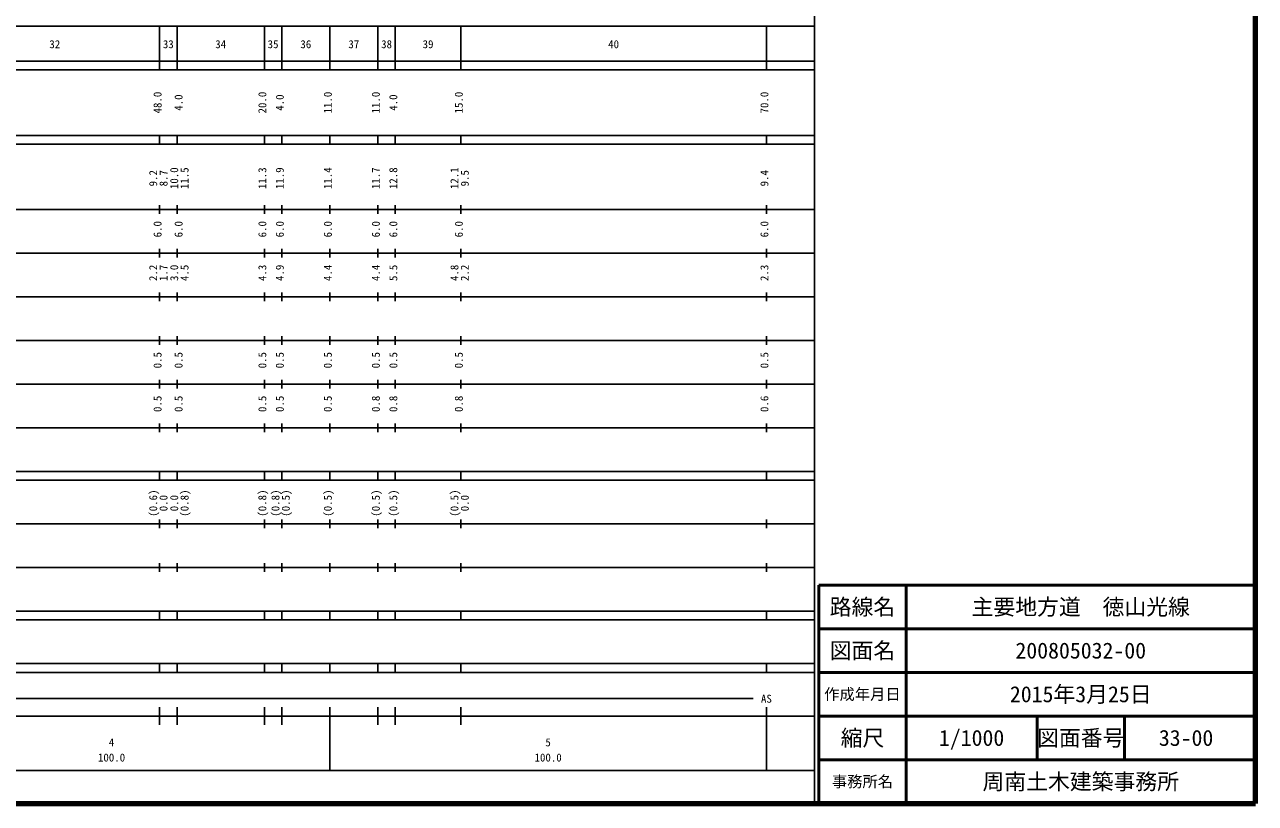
# Model space of a CAD drawing. Units: millimetres on the paper, enlarged 1000 times. Extents: x 40000 to 680000, y 20000 to 380000.
# Drawn here: x 398089 to 680000, y 20000 to 198357 of the extents above; entities that cross this region are included whole.
import ezdxf
from ezdxf.enums import TextEntityAlignment as Align

# ---------------------------------------------------------------- set-up
doc = ezdxf.new("R2010")
doc.units = ezdxf.units.MM
doc.header["$LTSCALE"] = 1000
for name, color, linetype, lineweight in [('M-TTL', 2, 'Continuous', 140), ('M-TTL-BAND', 7, 'Continuous', 25), ('M-TTL-FRAM', 2, 'Continuous', 50), ('M-TTL-LINE', 7, 'Continuous', 50)]:
    doc.layers.add(name, color=color, linetype=linetype, lineweight=lineweight)
doc.layers.add('M-TTL-TXT', color=7, linetype='Continuous')
doc.styles.add('ＭＳ ゴシック', font='')
doc.styles.get('ＭＳ ゴシック').set_extended_font_data('MS Gothic')

msp = doc.modelspace()

# ---------------------------------------------------------------- linework, layer by layer
at = {"layer": 'M-TTL'}
for p, q in [((680000, 20000), (680000, 380000)), ((40000, 20000), (680000, 20000))]:
    msp.add_line(p, q, dxfattribs=at)
at = {"layer": 'M-TTL-BAND'}
for p, q in [((579000, 20000), (579000, 370000)), ((68000, 198000), (579000, 198000)), ((429000, 188000), (429000, 198000)), ((433000, 188000), (433000, 198000)), ((453000, 188000), (453000, 198000)), ((457000, 188000), (457000, 198000)), ((468000, 188000), (468000, 198000)), ((479000, 188000), (479000, 198000)), ((483000, 188000), (483000, 198000)), ((498000, 188000), (498000, 198000)), ((568000, 188000), (568000, 198000)), ((40000, 190000), (579000, 190000)), ((40000, 188000), (579000, 188000)), ((40000, 173000), (579000, 173000)), ((429000, 171000), (429000, 173000)), ((433000, 171000), (433000, 173000)), ((453000, 171000), (453000, 173000)), ((457000, 171000), (457000, 173000)), ((468000, 171000), (468000, 173000)), ((479000, 171000), (479000, 173000)), ((483000, 171000), (483000, 173000)), ((498000, 171000), (498000, 173000)), ((568000, 171000), (568000, 173000)), ((40000, 171000), (579000, 171000)), ((40000, 156000), (579000, 156000)), ((429000, 155000), (429000, 157000)), ((433000, 155000), (433000, 157000)), ((453000, 155000), (453000, 157000)), ((457000, 155000), (457000, 157000)), ((468000, 155000), (468000, 157000)), ((479000, 155000), (479000, 157000)), ((483000, 155000), (483000, 157000)), ((498000, 155000), (498000, 157000)), ((568000, 155000), (568000, 157000)), ((429000, 145000), (429000, 147000)), ((433000, 145000), (433000, 147000)), ((453000, 145000), (453000, 147000)), ((457000, 145000), (457000, 147000)), ((468000, 145000), (468000, 147000)), ((479000, 145000), (479000, 147000)), ((483000, 145000), (483000, 147000)), ((498000, 145000), (498000, 147000)), ((568000, 145000), (568000, 147000)), ((46000, 146000), (579000, 146000)), ((52000, 136000), (579000, 136000)), ((429000, 135000), (429000, 137000)), ((433000, 135000), (433000, 137000)), ((453000, 135000), (453000, 137000)), ((457000, 135000), (457000, 137000)), ((468000, 135000), (468000, 137000)), ((479000, 135000), (479000, 137000)), ((483000, 135000), (483000, 137000)), ((498000, 135000), (498000, 137000)), ((568000, 135000), (568000, 137000)), ((429000, 125000), (429000, 127000)), ((433000, 125000), (433000, 127000)), ((453000, 125000), (453000, 127000)), ((457000, 125000), (457000, 127000)), ((468000, 125000), (468000, 127000)), ((479000, 125000), (479000, 127000)), ((483000, 125000), (483000, 127000)), ((498000, 125000), (498000, 127000)), ((568000, 125000), (568000, 127000)), ((46000, 126000), (579000, 126000)), ((52000, 116000), (579000, 116000)), ((429000, 115000), (429000, 117000)), ((433000, 115000), (433000, 117000)), ((453000, 115000), (453000, 117000)), ((457000, 115000), (457000, 117000)), ((468000, 115000), (468000, 117000)), ((479000, 115000), (479000, 117000)), ((483000, 115000), (483000, 117000)), ((498000, 115000), (498000, 117000)), ((568000, 115000), (568000, 117000)), ((46000, 106000), (579000, 106000)), ((429000, 105000), (429000, 107000)), ((433000, 105000), (433000, 107000)), ((453000, 105000), (453000, 107000)), ((457000, 105000), (457000, 107000)), ((468000, 105000), (468000, 107000)), ((479000, 105000), (479000, 107000)), ((483000, 105000), (483000, 107000)), ((498000, 105000), (498000, 107000)), ((568000, 105000), (568000, 107000)), ((40000, 96000), (579000, 96000)), ((429000, 94000), (429000, 96000)), ((433000, 94000), (433000, 96000)), ((453000, 94000), (453000, 96000)), ((457000, 94000), (457000, 96000)), ((468000, 94000), (468000, 96000)), ((479000, 94000), (479000, 96000)), ((483000, 94000), (483000, 96000)), ((498000, 94000), (498000, 96000)), ((568000, 94000), (568000, 96000)), ((40000, 94000), (579000, 94000)), ((429000, 83000), (429000, 85000)), ((433000, 83000), (433000, 85000)), ((453000, 83000), (453000, 85000)), ((457000, 83000), (457000, 85000)), ((468000, 83000), (468000, 85000)), ((479000, 83000), (479000, 85000)), ((483000, 83000), (483000, 85000)), ((498000, 83000), (498000, 85000)), ((568000, 83000), (568000, 85000)), ((49000, 84000), (579000, 84000)), ((40000, 74000), (579000, 74000)), ((429000, 73000), (429000, 75000)), ((433000, 73000), (433000, 75000)), ((453000, 73000), (453000, 75000)), ((457000, 73000), (457000, 75000)), ((468000, 73000), (468000, 75000)), ((479000, 73000), (479000, 75000)), ((483000, 73000), (483000, 75000)), ((498000, 73000), (498000, 75000)), ((568000, 73000), (568000, 75000)), ((40000, 64000), (579000, 64000)), ((429000, 62000), (429000, 64000)), ((433000, 62000), (433000, 64000)), ((453000, 62000), (453000, 64000)), ((457000, 62000), (457000, 64000)), ((468000, 62000), (468000, 64000)), ((479000, 62000), (479000, 64000)), ((483000, 62000), (483000, 64000)), ((498000, 62000), (498000, 64000)), ((568000, 62000), (568000, 64000)), ((40000, 62000), (579000, 62000)), ((40000, 52000), (579000, 52000)), ((429000, 50000), (429000, 52000)), ((433000, 50000), (433000, 52000)), ((453000, 50000), (453000, 52000)), ((457000, 50000), (457000, 52000)), ((468000, 50000), (468000, 52000)), ((479000, 50000), (479000, 52000)), ((483000, 50000), (483000, 52000)), ((498000, 50000), (498000, 52000)), ((568000, 50000), (568000, 52000)), ((40000, 50000), (579000, 50000)), ((71000, 44000), (565000, 44000)), ((40000, 40000), (579000, 40000)), ((429000, 38000), (429000, 42000)), ((433000, 38000), (433000, 42000)), ((453000, 38000), (453000, 42000)), ((457000, 38000), (457000, 42000)), ((468000, 27500), (468000, 42000)), ((479000, 38000), (479000, 42000)), ((483000, 38000), (483000, 42000)), ((498000, 38000), (498000, 42000)), ((568000, 27500), (568000, 42000)), ((68000, 27500), (579000, 27500))]:
    msp.add_line(p, q, dxfattribs=at)
at = {"layer": 'M-TTL-FRAM'}
for p, q in [((680000, 70000), (580000, 70000)), ((580000, 70000), (580000, 20000))]:
    msp.add_line(p, q, dxfattribs=at)
at = {"layer": 'M-TTL-LINE'}
for p, q in [((600000, 70000), (600000, 20000)), ((680000, 60000), (580000, 60000)), ((680000, 50000), (580000, 50000)), ((680000, 40000), (580000, 40000)), ((630000, 40000), (630000, 30000)), ((650000, 40000), (650000, 30000)), ((680000, 30000), (580000, 30000))]:
    msp.add_line(p, q, dxfattribs=at)

# ---------------------------------------------------------------- texts
at = {"layer": 'M-TTL-BAND', "style": 'ＭＳ ゴシック'}
for s, p in [('32', (405000, 192405)), ('33', (431000, 192405)), ('34', (443000, 192405)), ('35', (455000, 192405)), ('36', (462500, 192405)), ('37', (473500, 192405)), ('38', (481000, 192405)), ('39', (490500, 192405)), ('40', (533000, 192405)), ('AS', (568000, 42500)), ('4', (418000, 32523)), ('5', (518000, 32523)), ('100.0', (418000, 29033)), ('100.0', (518000, 29033))]:
    msp.add_text(s, height=1833, dxfattribs=at).set_placement(p, align=Align.BOTTOM_CENTER)
for s, p in [('48.0', (430000, 180500)), ('4.0', (434814, 180500)), ('20.0', (454000, 180500)), ('4.0', (458000, 180500)), ('11.0', (469000, 180500)), ('11.0', (480000, 180500)), ('4.0', (484000, 180500)), ('15.0', (499000, 180500)), ('70.0', (569000, 180500)), ('9.2', (429000, 163174)), ('8.7', (431370, 163174)), ('10.0', (433814, 163174)), ('11.5', (436184, 163174)), ('11.3', (454000, 163174)), ('11.9', (458000, 163174)), ('11.4', (469000, 163174)), ('11.7', (480000, 163174)), ('12.8', (484000, 163174)), ('12.1', (498000, 163174)), ('9.5', (500370, 163174)), ('9.4', (569000, 163174)), ('6.0', (430000, 151500)), ('6.0', (434814, 151500)), ('6.0', (454000, 151500)), ('6.0', (458000, 151500)), ('6.0', (469000, 151500)), ('6.0', (480000, 151500)), ('6.0', (484000, 151500)), ('6.0', (499000, 151500)), ('6.0', (569000, 151500)), ('2.2', (429000, 141500)), ('1.7', (431370, 141500)), ('3.0', (433814, 141500)), ('4.5', (436184, 141500)), ('4.3', (454000, 141500)), ('4.9', (458000, 141500)), ('4.4', (469000, 141500)), ('4.4', (480000, 141500)), ('5.5', (484000, 141500)), ('4.8', (498000, 141500)), ('2.2', (500370, 141500)), ('2.3', (569000, 141500)), ('0.5', (430000, 121500)), ('0.5', (434814, 121500)), ('0.5', (454000, 121500)), ('0.5', (458000, 121500)), ('0.5', (469000, 121500)), ('0.5', (480000, 121500)), ('0.5', (484000, 121500)), ('0.5', (499000, 121500)), ('0.5', (569000, 121500)), ('0.5', (430000, 111500)), ('0.5', (434814, 111500)), ('0.5', (454000, 111500)), ('0.5', (458000, 111500)), ('0.5', (469000, 111500)), ('0.8', (480000, 111500)), ('0.8', (484000, 111500)), ('0.8', (499000, 111500)), ('0.6', (569000, 111500)), ('(0.6)', (429000, 88764)), ('0.0', (431370, 88764)), ('0.0', (433814, 88764)), ('(0.8)', (436184, 88764)), ('(0.8)', (454000, 88764)), ('(0.8)', (457000, 88764)), ('(0.5)', (459370, 88764)), ('(0.5)', (469000, 88764)), ('(0.5)', (480000, 88764)), ('(0.5)', (484000, 88764)), ('(0.5)', (498000, 88764)), ('0.0', (500370, 88764))]:
    msp.add_text(s, height=1833, rotation=90, dxfattribs=at).set_placement(p, align=Align.BOTTOM_CENTER)
at = {"layer": 'M-TTL-TXT', "style": 'ＭＳ ゴシック'}
for s, height, p in [('路線名', 3666, (590000, 65000)), ('路線名', 3666, (590000, 65000)), ('主要地方道\u3000徳山光線', 3666, (640000, 65000)), ('図面名', 3666, (590000, 55000)), ('図面名', 3666, (590000, 55000)), ('200805032-00', 3666, (640000, 55000)), ('作成年月日', 2566, (590000, 45000)), ('作成年月日', 2566, (590000, 45000)), ('2015年3月25日', 3666, (640000, 45000)), ('縮尺', 3666, (590000, 35000)), ('縮尺', 3666, (590000, 35000)), ('1/1000', 3666, (615000, 35000)), ('図面番号', 3666, (640000, 35000)), ('図面番号', 3666, (640000, 35000)), ('33-00', 3666, (664125, 35000)), ('事務所名', 2566, (590000, 25000)), ('事務所名', 2566, (590000, 25000)), ('周南土木建築事務所', 3666, (640000, 25000))]:
    msp.add_text(s, height=height, dxfattribs=at).set_placement(p, align=Align.MIDDLE_CENTER)

doc.saveas('drawing.dxf')
